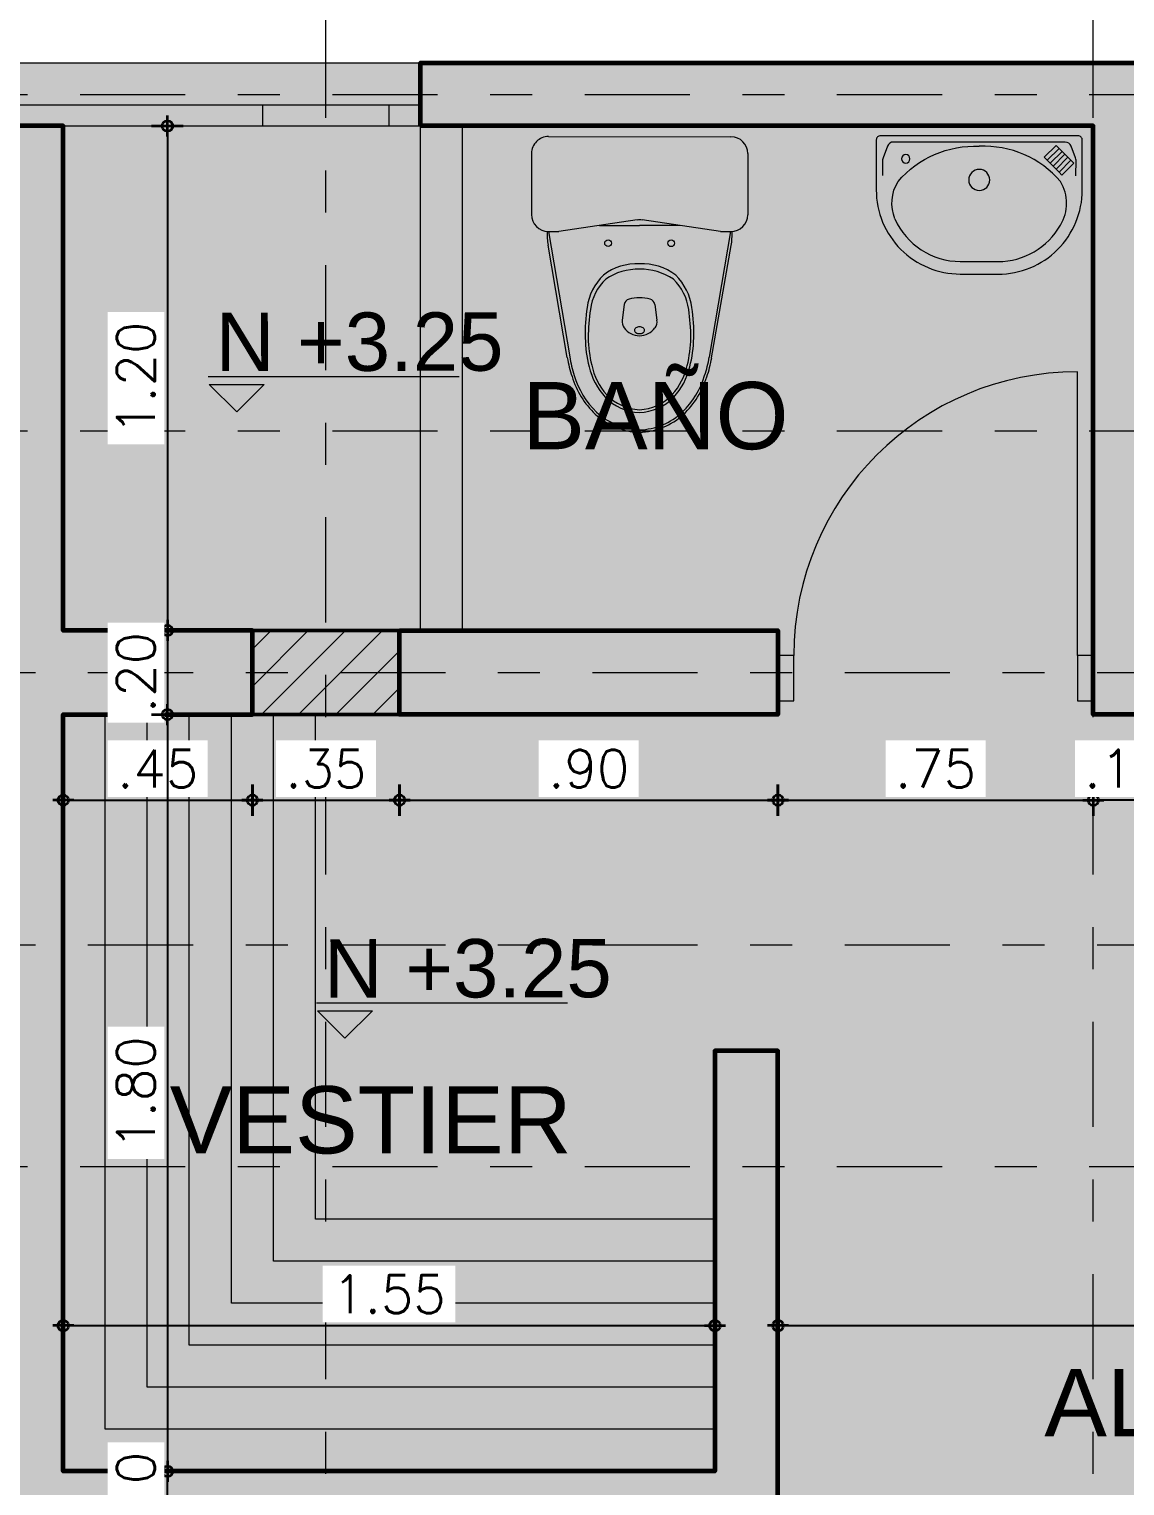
# Model space of a CAD drawing. Header units: metres. Extents: x -50 to 76, y -61 to 14.
# Drawn here: x 23.424 to 26.03, y 3.315 to 6.78 of the extents above; entities that cross this region are included whole.
import ezdxf

# ---------------------------------------------------------------- set-up
doc = ezdxf.new("R2010")
doc.units = ezdxf.units.M
doc.header["$MEASUREMENT"] = 0
for name, pattern in [('CENTER', [2, 1.25, -0.25, 0.25, -0.25]), ('CENTERX2', [4, 2.5, -0.5, 0.5, -0.5]), ('DASHDOT2', [0.5, 0.25, -0.125, 0, -0.125])]:
    doc.linetypes.add(name, pattern=pattern)
for name, color, linetype, lineweight in [('1 AREAS', 65, 'Continuous', 50), ('1 AREAS HACH', 250, 'Continuous', 9), ('1 CLOSETS', 71, 'Continuous', 18), ('1 COLUMNAS', 1, 'Continuous', 50), ('1 MUEBLES', 46, 'Continuous', 18), ('1 MUROS', 255, 'Continuous', 60), ('1 NIVELES', 145, 'Continuous', 18), ('1 PUERTAS', 251, 'Continuous', 18), ('1 RELLENO COLUMNAS', 225, 'Continuous', 18), ('1 TEXTOS', 4, 'Continuous', 20), ('1 VENTANAS', 2, 'Continuous', 18), ('COTAS', 251, 'Continuous', 35), ('EJES', 251, 'CENTERX2', 0), ('Nuevo_Puertas ARCHICAD_Pluma_Nº__27', 7, 'Continuous', 35), ('sanitarios', 191, 'Continuous', 15), ('TEXTOS', 4, 'Continuous', 25)]:
    doc.layers.add(name, color=color, linetype=linetype, lineweight=lineweight)
doc.layers.add('Nuevo_Puertas ARCHICAD_Pluma_Nº__23', color=7, linetype='Continuous', lineweight=20, true_color=0xff6600)
doc.layers.add('Nuevo_Puertas ARCHICAD_Pluma_Nº__3', color=7, linetype='Continuous', lineweight=18, true_color=0xff6600)
doc.layers.add('TEXTO', color=7, linetype='Continuous')
doc.styles.add('cotas', font='romans.shx')
doc.styles.add('Estilo_Generado_1', font='arial.ttf')
doc.styles.add('LEROY', font='arial.ttf')
doc.dimstyles.new('COT-50', dxfattribs={"dimscale": 0.5, "dimtxt": 0.18, "dimasz": 0.05, "dimexe": 0.08, "dimexo": 0.1, "dimgap": 0.06, "dimtad": 1, "dimzin": 4, "dimdsep": 46, "dimtxsty": 'cotas', "dimblk1": 'COTA', "dimblk2": 'COTA', "dimsah": 1, "dimcen": 0.09, "dimse1": 1, "dimse2": 1, "dimclrd": 256, "dimclre": 253, "dimclrt": 14, "dimadec": 0, "dimazin": 0, "dimtfac": 1, "dimtix": 1, "dimtmove": 0, "dimatfit": 3, "dimldrblk": 'COTA', "dimfxl": 1, "dimtfill": 1, "dimtfillclr": 256, "dimtolj": 1, "dimtzin": 12, "dimarcsym": 0})

# ---------------------------------------------------------------- blocks, each defined once
blk = doc.blocks.new('Puerta 23_2')
at = {"layer": 'Nuevo_Puertas ARCHICAD_Pluma_Nº__23', "color": 30, "linetype": 'Continuous', "lineweight": 20, "true_color": 0xff6600}
for p, q in [((-0.36, 0), (-0.4, 0)), ((-0.4, 0), (-0.4, -0.115)), ((-0.36, -0.115), (-0.36, 0)), ((0.4, 0), (0.36, 0)), ((0.36, 0), (0.36, -0.115)), ((0.4, -0.115), (0.4, 0)), ((-0.4, -0.115), (-0.36, -0.115)), ((0.36, -0.115), (0.4, -0.115))]:
    blk.add_line(p, q, dxfattribs=at)
at = {"layer": 'Nuevo_Puertas ARCHICAD_Pluma_Nº__27', "color": 7, "linetype": 'Continuous', "lineweight": 35}
for p, q in [((-0.4, 0), (-0.4, -0.115)), ((-0.4, 0), (-0.4, -0.115)), ((0.4, 0), (0.4, -0.115)), ((0.4, 0), (0.4, -0.115)), ((-0.4, -0.115), (-0.4, -0.15)), ((0.4, -0.115), (0.4, -0.15))]:
    blk.add_line(p, q, dxfattribs=at)
at = {"layer": 'Nuevo_Puertas ARCHICAD_Pluma_Nº__3', "color": 30, "linetype": 'Continuous', "lineweight": 18, "true_color": 0xff6600}
blk.add_line((0.36, 0), (0.36, 0.72), dxfattribs=at)
blk.add_arc((0.36, 0), 0.72, 90, 180, dxfattribs=at)
blk = doc.blocks.new('1p-toppiece')
at = {"layer": 'sanitarios'}
for p, q in [((-0.0465, 0.2599), (-0.1921, 0.2599)), ((-0.5324, 0.1743), (-0.2653, 0.2204)), ((-0.2321, 0.219), (-0.5307, 0.1685)), ((-0.2321, 0.2199), (-0.2321, 0.1949)), ((-0.0065, 0.2199), (-0.0065, -0.2145)), ((-0.2048, 0.0084), (-0.2321, 0.1949)), ((-0.218, 0.0984), (-0.218, 0.0026)), ((-0.4056, 0.0389), (-0.4432, 0.044)), ((-0.218, -0.0931), (-0.218, 0.0026)), ((-0.4056, -0.0337), (-0.4432, -0.0388)), ((-0.2321, -0.1895), (-0.2048, -0.0032)), ((-0.5324, -0.1691), (-0.2653, -0.2152)), ((-0.2321, -0.2138), (-0.5307, -0.1633)), ((-0.2321, -0.1895), (-0.2321, -0.2145)), ((-0.0465, -0.2545), (-0.1921, -0.2545))]:
    blk.add_line(p, q, dxfattribs=at)
blk.add_lwpolyline([(-0.467, -0.0094, 0.139005), (-0.4641, -0.0086, 0.107089), (-0.4613, -0.0059, 0.080212), (-0.4596, -0.0022, 0.06796), (-0.4589, 0.0026, 0.06796), (-0.4596, 0.0074, 0.080212), (-0.4613, 0.0111, 0.107089), (-0.4641, 0.0138, 0.139005), (-0.467, 0.0146, 0.139005), (-0.4699, 0.0138, 0.107089), (-0.4727, 0.0111, 0.080212), (-0.4744, 0.0074, 0.06796), (-0.4751, 0.0026, 0.06796), (-0.4744, -0.0022, 0.080212), (-0.4727, -0.0059, 0.107089), (-0.4699, -0.0086, 0.139005)], format="xyb", close=True, dxfattribs=at)
for centre in [(-0.26, 0.0776), (-0.26, -0.0724)]:
    blk.add_circle(centre, 0.008, dxfattribs=at)
for centre, radius, start, end in [((-0.1921, 0.2199), 0.04, 90, 180), ((-0.0465, 0.2199), 0.04, 0, 90), ((-0.2398, 0.0726), 0.15, 87.0389, 99.7929), ((-0.4821, -0.1173), 0.2959, 99.7929, 108.8085), ((-0.5176, -0.0341), 0.2058, 106.927, 136.493), ((-0.5178, -0.0338), 0.1997, 106.5054, 136.1127), ((-0.4821, -0.1197), 0.2923, 99.5848, 108.4322), ((-0.5453, -0.0037), 0.1648, 137.5273, 177.8064), ((-0.5449, -0.0037), 0.1593, 137.1746, 177.7477), ((-0.5194, -0.0311), 0.157, 102.7254, 132.8308), ((-0.5197, -0.0304), 0.1497, 101.8667, 132.1155), ((-0.4817, -0.1477), 0.2793, 90.6669, 104.9929), ((-0.4817, -0.1562), 0.2808, 90.6819, 104.1933), ((-0.4744, -0.2966), 0.4284, 81.7587, 91.4179), ((-0.4878, -0.3624), 0.487, 81.705, 89.6761), ((-0.434, -0.0023), 0.1229, 44.007, 82.2929), ((-0.4307, -0.0038), 0.1323, 44.3018, 82.295), ((-0.5415, -0.0033), 0.1217, 134.1142, 177.24), ((-0.5408, -0.0032), 0.1154, 133.4423, 177.1285), ((-0.46, 0.0059), 0.1381, 358.6352, 34.0042), ((-0.4407, 0.0084), 0.1319, 357.4666, 37.446), ((-0.4344, 0.0026), 0.0456, 126.1832, 180), ((-0.4465, 0.0192), 0.025, 82.2348, 126.1832), ((-0.4076, 0.024), 0.015, 13.7696, 82.2348), ((-0.5453, 0.0089), 0.1648, 182.1936, 222.4727), ((-0.5449, 0.0088), 0.1593, 182.2523, 222.8254), ((-0.5415, 0.0084), 0.1217, 182.76, 225.8858), ((-0.5408, 0.0084), 0.1154, 182.8715, 226.5577), ((-0.4344, 0.0026), 0.0456, 180, 233.8168), ((-0.4951, 0.0026), 0.1051, 0, 13.7696), ((-0.4951, 0.0026), 0.1051, 346.2304, 0), ((-0.46, -0.0007), 0.1381, 325.9958, 1.3648), ((-0.4407, -0.0032), 0.1319, 322.554, 2.5334), ((-0.2444, 0.0026), 0.04, 351.6776, 8.3142), ((-0.4465, -0.0141), 0.025, 233.8168, 277.7652), ((-0.4076, -0.0189), 0.015, 277.7652, 346.2304), ((-0.5176, 0.0393), 0.2058, 223.507, 253.073), ((-0.5178, 0.039), 0.1997, 223.8873, 253.4946), ((-0.5194, 0.0362), 0.157, 227.1692, 257.2746), ((-0.5197, 0.0356), 0.1497, 227.8845, 258.1333), ((-0.434, 0.0075), 0.1229, 277.7071, 315.993), ((-0.4307, 0.009), 0.1323, 277.705, 315.6982), ((-0.4817, 0.1528), 0.2793, 255.0071, 269.3331), ((-0.4817, 0.1613), 0.2808, 255.8067, 269.3181), ((-0.4878, 0.3675), 0.487, 270.3239, 278.295), ((-0.4744, 0.3018), 0.4284, 268.5821, 278.2413), ((-0.4821, 0.1224), 0.2959, 251.1915, 260.2071), ((-0.4821, 0.1249), 0.2923, 251.5678, 260.4152), ((-0.2398, -0.0674), 0.15, 260.2071, 272.966), ((-0.1921, -0.2145), 0.04, 180, 270), ((-0.0465, -0.2145), 0.04, 270, 360)]:
    blk.add_arc(centre, radius, start, end, dxfattribs=at)
at = {"layer": 'TEXTO'}
blk.add_line((-0.485, 0.0026), (-0.485, 0.0026), dxfattribs=at)
blk.add_line((-0.485, 0.0026), (-0.485, 0.0026), dxfattribs=at)
blk.add_line((-0.485, 0.0026), (-0.485, 0.0026), dxfattribs=at)
blk.add_line((-0.485, 0.0026), (-0.485, 0.0026), dxfattribs=at)
blk.add_line((-0.485, 0.0026), (-0.485, 0.0026), dxfattribs=at)
blk.add_line((-0.485, 0.0026), (-0.485, 0.0026), dxfattribs=at)
blk.add_line((-0.485, 0.0026), (-0.485, 0.0026), dxfattribs=at)
blk.add_line((-0.485, 0.0026), (-0.485, 0.0026), dxfattribs=at)
blk = doc.blocks.new('0D42D')
blk.add_lwpolyline([(0, -0.235), (0, 0.235, -0.414214), (0.01, 0.245), (0.129, 0.245, -0.414214), (0.329, 0.045), (0.329, -0.045, -0.414214), (0.129, -0.245), (0.01, -0.245, -0.414214)], format="xyb", close=True)
for points in [[(0.095, -0.23), (0.0578, -0.23, -0.091972), (0.0524, -0.229), (0.0246, -0.2183, -0.310416), (0.015, -0.2043), (0.015, 0.2043, -0.310416), (0.0246, 0.2183), (0.0524, 0.229, -0.091972), (0.0578, 0.23), (0.095, 0.23)], [(0.198, 0.2004, 0.236842), (0.1087, 0.1932, 0.231608), (0.025, 0)], [(0.198, 0.2004, -0.296459), (0.299, 0.045), (0.299, -0.045, -0.270992), (0.2123, -0.1932, -0.270992)], [(0.2123, -0.1932, -0.27968), (0.1087, -0.1932, -0.231608), (0.025, 0)]]:
    blk.add_lwpolyline(points, format="xyb")
for points in [[(0.0226, -0.1825), (0.0509, -0.1542), (0.058, -0.1613), (0.0297, -0.1896)], [(0.0297, -0.1896), (0.058, -0.1613), (0.065, -0.1684), (0.0368, -0.1967)], [(0.0368, -0.1967), (0.065, -0.1684), (0.0721, -0.1755), (0.0438, -0.2037)], [(0.0438, -0.2037), (0.0721, -0.1755), (0.0792, -0.1825), (0.0509, -0.2108)], [(0.0509, -0.2108), (0.0792, -0.1825), (0.0863, -0.1896), (0.058, -0.2179)], [(0.058, -0.2179), (0.0863, -0.1896), (0.0933, -0.1967), (0.065, -0.2249)]]:
    blk.add_lwpolyline(points, close=True)
for centre, radius in [((0.055, 0.175), 0.01), ((0.105, 0), 0.025)]:
    blk.add_circle(centre, radius)
blk = doc.blocks.new('COTA')
for p, q in [((0, 1.5), (0, -1.5)), ((-1, 0), (1, 0))]:
    blk.add_line(p, q)
blk.add_circle((0, 0), 0.5)
blk = doc.blocks.new('*D372')
at = {"layer": 'COTAS', "lineweight": -2, "transparency": 16777216}
blk.add_line((19.9304, 7.1142), (38.9804, 7.1142), dxfattribs=at)
at = {"layer": 'Defpoints', "color": 0, "transparency": 16777216}
for p in [(39.0054, 7.1142), (19.9054, 4.75), (39.0054, 4.55)]:
    blk.add_point(p, dxfattribs=at)
at = {"layer": 'COTAS', "lineweight": -2, "transparency": 16777216, "xscale": 0.025, "yscale": 0.025, "zscale": 0.025, "rotation": 180}
blk.add_blockref('COTA', (19.9054, 7.1142), dxfattribs=at)
at = {"layer": 'COTAS', "lineweight": -2, "transparency": 16777216, "xscale": 0.025, "yscale": 0.025, "zscale": 0.025}
blk.add_blockref('COTA', (39.0054, 7.1142), dxfattribs=at)
at = {"layer": 'COTAS', "color": 14, "transparency": 16777216, "insert": (29.4554, 7.1892), "char_height": 0.09, "attachment_point": 5, "style": 'cotas', "bg_fill": 3, "box_fill_scale": 1.25, "bg_fill_color": 256, "bg_fill_true_color": 13158600, "bg_fill_transparency": 0}
blk.add_mtext('\\A1;19.10', dxfattribs=at)
blk = doc.blocks.new('*D403')
at = {"layer": 'COTAS', "lineweight": -2, "transparency": 16777216}
blk.add_line((22.4804, 6.9039), (24.3304, 6.9039), dxfattribs=at)
at = {"layer": 'Defpoints', "color": 0, "transparency": 16777216}
for p in [(24.3554, 6.9039), (22.4554, 6.7), (24.3554, 6.7)]:
    blk.add_point(p, dxfattribs=at)
at = {"layer": 'COTAS', "lineweight": -2, "transparency": 16777216, "xscale": 0.025, "yscale": 0.025, "zscale": 0.025, "rotation": 180}
blk.add_blockref('COTA', (22.4554, 6.9039), dxfattribs=at)
at = {"layer": 'COTAS', "lineweight": -2, "transparency": 16777216, "xscale": 0.025, "yscale": 0.025, "zscale": 0.025}
blk.add_blockref('COTA', (24.3554, 6.9039), dxfattribs=at)
at = {"layer": 'COTAS', "color": 14, "transparency": 16777216, "insert": (23.4054, 6.9789), "char_height": 0.09, "attachment_point": 5, "style": 'cotas', "bg_fill": 3, "box_fill_scale": 1.25, "bg_fill_color": 256, "bg_fill_true_color": 13158600, "bg_fill_transparency": 0}
blk.add_mtext('\\A1;1.90', dxfattribs=at)
blk = doc.blocks.new('*D404')
at = {"layer": 'COTAS', "lineweight": -2, "transparency": 16777216}
blk.add_line((24.3804, 6.9039), (26.0804, 6.9039), dxfattribs=at)
at = {"layer": 'Defpoints', "color": 0, "transparency": 16777216}
for p in [(26.1054, 6.9039), (24.3554, 6.7), (26.1054, 6.7)]:
    blk.add_point(p, dxfattribs=at)
at = {"layer": 'COTAS', "lineweight": -2, "transparency": 16777216, "xscale": 0.025, "yscale": 0.025, "zscale": 0.025, "rotation": 180}
blk.add_blockref('COTA', (24.3554, 6.9039), dxfattribs=at)
at = {"layer": 'COTAS', "lineweight": -2, "transparency": 16777216, "xscale": 0.025, "yscale": 0.025, "zscale": 0.025}
blk.add_blockref('COTA', (26.1054, 6.9039), dxfattribs=at)
at = {"layer": 'COTAS', "color": 14, "transparency": 16777216, "insert": (25.2304, 6.9789), "char_height": 0.09, "attachment_point": 5, "style": 'cotas', "bg_fill": 3, "box_fill_scale": 1.25, "bg_fill_color": 256, "bg_fill_true_color": 13158600, "bg_fill_transparency": 0}
blk.add_mtext('\\A1;1.75', dxfattribs=at)
blk = doc.blocks.new('*D409')
at = {"layer": 'COTAS', "lineweight": -2, "transparency": 16777216}
blk.add_line((23.5304, 4.9464), (23.9304, 4.9464), dxfattribs=at)
at = {"layer": 'Defpoints', "color": 0, "transparency": 16777216}
for p in [(23.5054, 5.15), (23.9554, 5.15), (23.9554, 4.9464)]:
    blk.add_point(p, dxfattribs=at)
at = {"layer": 'COTAS', "lineweight": -2, "transparency": 16777216, "xscale": 0.025, "yscale": 0.025, "zscale": 0.025, "rotation": 180}
blk.add_blockref('COTA', (23.5054, 4.9464), dxfattribs=at)
at = {"layer": 'COTAS', "lineweight": -2, "transparency": 16777216, "xscale": 0.025, "yscale": 0.025, "zscale": 0.025}
blk.add_blockref('COTA', (23.9554, 4.9464), dxfattribs=at)
at = {"layer": 'COTAS', "color": 14, "transparency": 16777216, "insert": (23.7304, 5.0214), "char_height": 0.09, "attachment_point": 5, "style": 'cotas', "bg_fill": 3, "box_fill_scale": 1.25, "bg_fill_color": 256, "bg_fill_true_color": 13158600, "bg_fill_transparency": 0}
blk.add_mtext('\\A1;.45', dxfattribs=at)
blk = doc.blocks.new('*D425')
at = {"layer": 'COTAS', "lineweight": -2, "transparency": 16777216}
blk.add_line((23.9804, 4.9464), (24.2804, 4.9464), dxfattribs=at)
at = {"layer": 'Defpoints', "color": 0, "transparency": 16777216}
for p in [(23.9554, 5.15), (24.3054, 5.15), (24.3054, 4.9464)]:
    blk.add_point(p, dxfattribs=at)
at = {"layer": 'COTAS', "lineweight": -2, "transparency": 16777216, "xscale": 0.025, "yscale": 0.025, "zscale": 0.025, "rotation": 180}
blk.add_blockref('COTA', (23.9554, 4.9464), dxfattribs=at)
at = {"layer": 'COTAS', "lineweight": -2, "transparency": 16777216, "xscale": 0.025, "yscale": 0.025, "zscale": 0.025}
blk.add_blockref('COTA', (24.3054, 4.9464), dxfattribs=at)
at = {"layer": 'COTAS', "color": 14, "transparency": 16777216, "insert": (24.1304, 5.0214), "char_height": 0.09, "attachment_point": 5, "style": 'cotas', "bg_fill": 3, "box_fill_scale": 1.25, "bg_fill_color": 256, "bg_fill_true_color": 13158600, "bg_fill_transparency": 0}
blk.add_mtext('\\A1;.35', dxfattribs=at)
blk = doc.blocks.new('*D426')
at = {"layer": 'COTAS', "lineweight": -2, "transparency": 16777216}
blk.add_line((24.3304, 4.9464), (25.1804, 4.9464), dxfattribs=at)
at = {"layer": 'Defpoints', "color": 0, "transparency": 16777216}
for p in [(24.3054, 5.15), (25.2054, 5.15), (25.2054, 4.9464)]:
    blk.add_point(p, dxfattribs=at)
at = {"layer": 'COTAS', "lineweight": -2, "transparency": 16777216, "xscale": 0.025, "yscale": 0.025, "zscale": 0.025, "rotation": 180}
blk.add_blockref('COTA', (24.3054, 4.9464), dxfattribs=at)
at = {"layer": 'COTAS', "lineweight": -2, "transparency": 16777216, "xscale": 0.025, "yscale": 0.025, "zscale": 0.025}
blk.add_blockref('COTA', (25.2054, 4.9464), dxfattribs=at)
at = {"layer": 'COTAS', "color": 14, "transparency": 16777216, "insert": (24.7554, 5.0214), "char_height": 0.09, "attachment_point": 5, "style": 'cotas', "bg_fill": 3, "box_fill_scale": 1.25, "bg_fill_color": 256, "bg_fill_true_color": 13158600, "bg_fill_transparency": 0}
blk.add_mtext('\\A1;.90', dxfattribs=at)
blk = doc.blocks.new('*D427')
at = {"layer": 'COTAS', "lineweight": -2, "transparency": 16777216}
blk.add_line((25.2304, 4.9464), (25.9304, 4.9464), dxfattribs=at)
at = {"layer": 'Defpoints', "color": 0, "transparency": 16777216}
for p in [(25.2054, 5.15), (25.9554, 5.15), (25.9554, 4.9464)]:
    blk.add_point(p, dxfattribs=at)
at = {"layer": 'COTAS', "lineweight": -2, "transparency": 16777216, "xscale": 0.025, "yscale": 0.025, "zscale": 0.025, "rotation": 180}
blk.add_blockref('COTA', (25.2054, 4.9464), dxfattribs=at)
at = {"layer": 'COTAS', "lineweight": -2, "transparency": 16777216, "xscale": 0.025, "yscale": 0.025, "zscale": 0.025}
blk.add_blockref('COTA', (25.9554, 4.9464), dxfattribs=at)
at = {"layer": 'COTAS', "color": 14, "transparency": 16777216, "insert": (25.5804, 5.0214), "char_height": 0.09, "attachment_point": 5, "style": 'cotas', "bg_fill": 3, "box_fill_scale": 1.25, "bg_fill_color": 256, "bg_fill_true_color": 13158600, "bg_fill_transparency": 0}
blk.add_mtext('\\A1;.75', dxfattribs=at)
blk = doc.blocks.new('*D428')
at = {"layer": 'COTAS', "lineweight": -2, "transparency": 16777216}
blk.add_line((26.1054, 4.9464), (25.9554, 4.9464), dxfattribs=at)
at = {"layer": 'Defpoints', "color": 0, "transparency": 16777216}
for p in [(25.9554, 5.15), (26.1054, 5.15)]:
    blk.add_point(p, dxfattribs=at)
at = {"layer": 'COTAS', "color": 14, "transparency": 16777216, "insert": (26.0304, 5.0214), "char_height": 0.09, "attachment_point": 5, "style": 'cotas', "bg_fill": 3, "box_fill_scale": 1.25, "bg_fill_color": 256, "bg_fill_true_color": 13158600, "bg_fill_transparency": 0}
blk.add_mtext('\\A1;.15', dxfattribs=at)
at = {"layer": 'Defpoints', "color": 0, "transparency": 16777216}
blk.add_point((25.9554, 4.9464), dxfattribs=at)
blk = doc.blocks.new('*D435')
at = {"layer": 'COTAS', "lineweight": -2, "transparency": 16777216}
blk.add_line((23.5304, 3.6965), (25.0304, 3.6965), dxfattribs=at)
at = {"layer": 'Defpoints', "color": 0, "transparency": 16777216}
for p in [(25.0554, 3.6965), (23.5054, 3.35), (25.0554, 3.35)]:
    blk.add_point(p, dxfattribs=at)
at = {"layer": 'COTAS', "lineweight": -2, "transparency": 16777216, "xscale": 0.025, "yscale": 0.025, "zscale": 0.025, "rotation": 180}
blk.add_blockref('COTA', (23.5054, 3.6965), dxfattribs=at)
at = {"layer": 'COTAS', "lineweight": -2, "transparency": 16777216, "xscale": 0.025, "yscale": 0.025, "zscale": 0.025}
blk.add_blockref('COTA', (25.0554, 3.6965), dxfattribs=at)
at = {"layer": 'COTAS', "color": 14, "transparency": 16777216, "insert": (24.2804, 3.7715), "char_height": 0.09, "attachment_point": 5, "style": 'cotas', "bg_fill": 3, "box_fill_scale": 1.25, "bg_fill_color": 256, "bg_fill_true_color": 13158600, "bg_fill_transparency": 0}
blk.add_mtext('\\A1;1.55', dxfattribs=at)
blk = doc.blocks.new('*D436')
at = {"layer": 'COTAS', "lineweight": -2, "transparency": 16777216}
blk.add_line((25.2304, 3.6965), (28.1804, 3.6965), dxfattribs=at)
at = {"layer": 'Defpoints', "color": 0, "transparency": 16777216}
for p in [(28.2054, 4.75), (25.2054, 4.35), (28.2054, 3.6965)]:
    blk.add_point(p, dxfattribs=at)
at = {"layer": 'COTAS', "lineweight": -2, "transparency": 16777216, "xscale": 0.025, "yscale": 0.025, "zscale": 0.025, "rotation": 180}
blk.add_blockref('COTA', (25.2054, 3.6965), dxfattribs=at)
at = {"layer": 'COTAS', "lineweight": -2, "transparency": 16777216, "xscale": 0.025, "yscale": 0.025, "zscale": 0.025}
blk.add_blockref('COTA', (28.2054, 3.6965), dxfattribs=at)
at = {"layer": 'COTAS', "color": 14, "transparency": 16777216, "insert": (26.7054, 3.7715), "char_height": 0.09, "attachment_point": 5, "style": 'cotas', "bg_fill": 3, "box_fill_scale": 1.25, "bg_fill_color": 256, "bg_fill_true_color": 13158600, "bg_fill_transparency": 0}
blk.add_mtext('\\A1;3.00', dxfattribs=at)
blk = doc.blocks.new('*D515')
at = {"layer": 'COTAS', "lineweight": -2, "transparency": 16777216}
blk.add_line((23.7533, 6.525), (23.7533, 5.375), dxfattribs=at)
at = {"layer": 'Defpoints', "color": 0, "transparency": 16777216}
for p in [(23.5054, 6.55), (23.5054, 5.35), (23.7533, 5.35)]:
    blk.add_point(p, dxfattribs=at)
at = {"layer": 'COTAS', "lineweight": -2, "transparency": 16777216, "xscale": 0.025, "yscale": 0.025, "zscale": 0.025}
for p, rotation in [((23.7533, 6.55), 90), ((23.7533, 5.35), 270)]:
    blk.add_blockref('COTA', p, dxfattribs=dict(at, rotation=rotation))
at = {"layer": 'COTAS', "color": 14, "transparency": 16777216, "insert": (23.6783, 5.95), "char_height": 0.09, "attachment_point": 5, "rotation": 90, "style": 'cotas', "bg_fill": 3, "box_fill_scale": 1.25, "bg_fill_color": 256, "bg_fill_true_color": 13158600, "bg_fill_transparency": 0}
blk.add_mtext('\\A1;1.20', dxfattribs=at)
blk = doc.blocks.new('*D516')
at = {"layer": 'COTAS', "lineweight": -2, "transparency": 16777216}
blk.add_line((23.7533, 5.35), (23.7533, 5.15), dxfattribs=at)
at = {"layer": 'Defpoints', "color": 0, "transparency": 16777216}
for p in [(23.5054, 5.35), (23.5054, 5.15)]:
    blk.add_point(p, dxfattribs=at)
at = {"layer": 'COTAS', "color": 14, "transparency": 16777216, "insert": (23.6783, 5.25), "char_height": 0.09, "attachment_point": 5, "rotation": 90, "style": 'cotas', "bg_fill": 3, "box_fill_scale": 1.25, "bg_fill_color": 256, "bg_fill_true_color": 13158600, "bg_fill_transparency": 0}
blk.add_mtext('\\A1;.20', dxfattribs=at)
at = {"layer": 'Defpoints', "color": 0, "transparency": 16777216}
blk.add_point((23.7533, 5.15), dxfattribs=at)
blk = doc.blocks.new('*D517')
at = {"layer": 'COTAS', "lineweight": -2, "transparency": 16777216}
blk.add_line((23.7533, 5.125), (23.7533, 3.375), dxfattribs=at)
at = {"layer": 'Defpoints', "color": 0, "transparency": 16777216}
for p in [(23.5054, 5.15), (23.5054, 3.35), (23.7533, 3.35)]:
    blk.add_point(p, dxfattribs=at)
at = {"layer": 'COTAS', "lineweight": -2, "transparency": 16777216, "xscale": 0.025, "yscale": 0.025, "zscale": 0.025}
for p, rotation in [((23.7533, 5.15), 90), ((23.7533, 3.35), 270)]:
    blk.add_blockref('COTA', p, dxfattribs=dict(at, rotation=rotation))
at = {"layer": 'COTAS', "color": 14, "transparency": 16777216, "insert": (23.6783, 4.25), "char_height": 0.09, "attachment_point": 5, "rotation": 90, "style": 'cotas', "bg_fill": 3, "box_fill_scale": 1.25, "bg_fill_color": 256, "bg_fill_true_color": 13158600, "bg_fill_transparency": 0}
blk.add_mtext('\\A1;1.80', dxfattribs=at)
blk = doc.blocks.new('*D522')
at = {"layer": 'COTAS', "lineweight": -2, "transparency": 16777216}
blk.add_line((23.7533, 3.25), (23.7533, 3.35), dxfattribs=at)
at = {"layer": 'Defpoints', "color": 0, "transparency": 16777216}
for p in [(23.5054, 3.35), (23.5054, 3.25)]:
    blk.add_point(p, dxfattribs=at)
at = {"layer": 'COTAS', "color": 14, "transparency": 16777216, "insert": (23.6783, 3.3), "char_height": 0.09, "attachment_point": 5, "rotation": 90, "style": 'cotas', "bg_fill": 3, "box_fill_scale": 1.25, "bg_fill_color": 256, "bg_fill_true_color": 13158600, "bg_fill_transparency": 0}
blk.add_mtext('\\A1;.10', dxfattribs=at)
at = {"layer": 'Defpoints', "color": 0, "transparency": 16777216}
blk.add_point((23.7533, 3.35), dxfattribs=at)

msp = doc.modelspace()

# ---------------------------------------------------------------- hatches: boundary and pattern name
at = {"layer": '1 AREAS HACH'}
h = msp.add_hatch(dxfattribs=at)
h.set_pattern_fill('ANGLE', color=256)
h.set_pattern_definition([(0, (0, 0), (0, 0.275), [0.2, -0.075]), (90, (0, 0), (-0.275, 2e-17), [0.2, -0.075])])
h.paths.add_polyline_path([(28.5554, 2.55), (28.3554, 2.55), (28.3554, 4.75), (28.5554, 4.75), (28.5554, 5.9), (28.2054, 5.9), (28.2054, 5.45), (26.1054, 5.45), (26.1054, 6.7), (21.8054, 6.7), (21.8054, 4.3), (20.2054, 4.3), (20.2054, 4.75), (19.9054, 4.75), (19.9054, -0.15), (22.8054, -0.15), (22.8054, -2.9), (22.9554, -2.9), (26.3554, -2.9), (26.3554, -4.1), (26.9054, -4.1), (26.9054, -4.5), (27.1554, -4.5), (28.8554, -4.5), (28.8554, -5.3), (29.2554, -5.3), (29.2554, -3.95), (29.2054, -3.95), (29.2054, -0.15), (34.2054, -0.15), (34.2054, -5.3), (34.3554, -5.3), (34.3554, -6.8), (39.7054, -6.8), (39.7054, 0.15), (38.4054, 0.15), (38.4054, 2.15), (39.0054, 2.15), (39.0054, 4.55), (38.7054, 4.55), (38.7054, 4.25), (33.1254, 4.25), (33.1254, 4.55), (32.7554, 4.55), (32.7554, 1.4), (28.5554, 1.4)])
at = {"layer": '1 RELLENO COLUMNAS'}
h = msp.add_hatch(dxfattribs=at)
h.set_pattern_fill('ANSI31', color=256, scale=0.5)
h.paths.add_polyline_path([(19.9054, 3.55), (20.2054, 3.55), (20.2054, 4.75), (19.9054, 4.75)])
h.paths.add_polyline_path([(20.3554, 1.25), (20.3554, 1.6), (19.9054, 1.6027), (19.9054, 1.25)])
h.paths.add_polyline_path([(24.3054, 1.25), (24.3054, 1.5), (23.9554, 1.5), (23.9554, 1.25)])
h.paths.add_polyline_path([(23.9554, 5.15), (24.3054, 5.15), (24.3054, 5.35), (23.9554, 5.35)])
h.paths.add_polyline_path([(22.8054, -2.901), (23.1054, -2.901), (23.1054, -2.601), (22.8054, -2.601)])
h.paths.add_polyline_path([(22.8054, -4.5), (22.9554, -4.5), (22.9554, -4.2), (22.8054, -4.2)])
h.paths.add_polyline_path([(27.3554, -4.1), (26.9054, -4.1), (26.9054, -4.5), (27.3554, -4.5)])
h.paths.add_polyline_path([(27.1554, -2.1), (26.9054, -2.1), (26.9054, -2.9), (27.1554, -2.9)])
h.paths.add_polyline_path([(29.2554, -4.5), (29.2554, -4.2), (29.2554, -3.95), (28.8554, -3.95), (28.8554, -4.1), (28.6554, -4.1), (28.6554, -4.5)])
h.paths.add_polyline_path([(28.8554, -5.3), (29.2554, -5.3), (29.2554, -4.5), (28.8554, -4.5)])
h.paths.add_polyline_path([(29.2554, -7.4), (28.8554, -7.4), (28.8554, -8.75), (29.2554, -8.75)])
h.paths.add_polyline_path([(34.2054, -5.3), (34.5054, -5.3), (34.5054, -3.95), (34.2054, -3.95)])
h.paths.add_polyline_path([(34.2054, -2.4), (34.5054, -2.4), (34.5054, 0.1389), (34.2054, 0.1389)])
h.paths.add_polyline_path([(34.2054, 1.4), (34.2054, 1.25), (34.5054, 1.25), (34.5054, 2.1), (34.2054, 2.1)])
h.paths.add_polyline_path([(33.1254, 4.55), (32.7554, 4.55), (32.7554, 3.9), (33.1254, 3.9)])
h.paths.add_polyline_path([(28.5554, 2.55), (28.2054, 2.55), (28.2054, 1.25), (28.5554, 1.25)])
h.paths.add_polyline_path([(28.5554, 5.9), (28.2054, 5.9), (28.2054, 4.75), (28.5554, 4.75)])
h.paths.add_polyline_path([(39.0054, 3.9), (39.0054, 4.55), (38.7054, 4.55), (38.7054, 3.9)])
h.paths.add_polyline_path([(38.2554, 1.25), (38.4054, 1.25), (38.4054, 2.3), (38.2554, 2.3)])
h.paths.add_polyline_path([(38.0554, -3.75), (38.4054, -3.75), (38.4054, -2.65), (38.0554, -2.65)])

# ---------------------------------------------------------------- linework, layer by layer
at = {"layer": '1 CLOSETS'}
for points in [[(25.0554, 3.45), (23.6054, 3.45), (23.6054, 5.15)], [(25.0554, 3.55), (23.7054, 3.55), (23.7054, 5.15)], [(25.0554, 3.65), (23.8054, 3.65), (23.8054, 5.15)], [(25.0554, 3.75), (23.9054, 3.75), (23.9054, 5.15)], [(25.0554, 3.85), (24.0054, 3.85), (24.0054, 5.15)], [(25.0554, 3.95), (24.1054, 3.95), (24.1054, 5.15)]]:
    msp.add_lwpolyline(points, dxfattribs=at)
at = {"layer": '1 COLUMNAS'}
msp.add_lwpolyline([(23.9554, 5.15), (23.9554, 5.35), (24.3054, 5.35), (24.3054, 5.15)], close=True, dxfattribs=at)
at = {"layer": '1 MUROS'}
for points in [[(24.3554, 6.55), (24.3554, 6.7), (26.1054, 6.7), (26.1054, 5.15), (25.9554, 5.15), (25.9554, 6.55)], [(24.3054, 1.25), (25.2054, 1.25), (25.2054, 4.35), (25.0554, 4.35), (25.0554, 3.35), (23.5054, 3.35), (23.5054, 5.15), (23.9554, 5.15), (23.9554, 5.35), (23.5054, 5.35), (23.5054, 6.55), (23.3554, 6.55), (23.3554, 2.3), (23.5054, 2.3), (23.5054, 3.25), (25.0554, 3.25), (25.0554, 1.5), (24.3054, 1.5)], [(24.3054, 5.35), (25.2054, 5.35), (25.2054, 5.15), (24.3054, 5.15)]]:
    msp.add_lwpolyline(points, close=True, dxfattribs=at)
at = {"layer": '1 NIVELES', "color": 2, "linetype": 'CENTER'}
for p, q in [((23.8503, 5.9544), (24.447, 5.9544)), ((23.9181, 5.8704), (23.8528, 5.9355)), ((23.8528, 5.9355), (23.9834, 5.9355)), ((23.9181, 5.8704), (23.9834, 5.9355)), ((24.1078, 4.464), (24.7045, 4.464)), ((24.1756, 4.3801), (24.1102, 4.4451)), ((24.1102, 4.4451), (24.2409, 4.4451)), ((24.1756, 4.3801), (24.2409, 4.4451))]:
    msp.add_line(p, q, dxfattribs=at)
at = {"layer": '1 VENTANAS'}
for p, q in [((22.4554, 6.7), (24.3554, 6.7)), ((22.4554, 6.6), (24.3554, 6.6)), ((23.9804, 6.55), (23.9804, 6.6)), ((24.2804, 6.55), (24.2804, 6.6)), ((22.4554, 6.55), (24.3554, 6.55)), ((24.3554, 5.35), (24.3554, 6.55)), ((24.4554, 5.35), (24.4554, 6.55))]:
    msp.add_line(p, q, dxfattribs=at)
at = {"layer": 'EJES', "linetype": 'DASHDOT2'}
for p, q in [((24.1304, -10.2308), (24.1304, 7.233)), ((24.1304, -10.2308), (24.1304, 7.233)), ((25.9554, -10.2308), (25.9554, 7.233)), ((18.1458, 6.625), (41.6873, 6.625)), ((18.1458, 5.825), (41.6873, 5.825)), ((18.1644, 5.25), (41.6826, 5.25)), ((18.1644, 4.6025), (41.6826, 4.6025)), ((18.1458, 4.075), (41.7549, 4.075))]:
    msp.add_line(p, q, dxfattribs=at)

# ---------------------------------------------------------------- block references
at = {"layer": '1 MUEBLES', "rotation": 89.9357714205075}
msp.add_blockref('1p-toppiece', (24.8792, 6.5312), dxfattribs=at)
at = {"layer": '1 MUEBLES', "xscale": -1, "rotation": 89.94113629160873}
msp.add_blockref('0D42D', (25.6843, 6.5267), dxfattribs=at)
at = {"layer": '1 PUERTAS', "xscale": 0.9372619673635351, "yscale": 0.9372619673635351, "zscale": 0.9372619673635351}
msp.add_blockref('Puerta 23_2', (25.5805, 5.2906), dxfattribs=at)

# ---------------------------------------------------------------- texts
at = {"layer": '1 TEXTOS', "char_height": 0.16, "attachment_point": 1, "style": 'Estilo_Generado_1'}
for s, insert in [('\\A1;{\\pql;\\fArial|b0|i0|c0|p34;BAÑO}', (24.5974, 5.9411)), ('\\A1;{\\pql;\\fArial|b0|i0|c0|p34;VESTIER}', (23.7586, 4.2661)), ('\\A1;{\\pql;\\fArial|b0|i0|c0|p34;ALCOBA 2}', (25.8388, 3.593))]:
    msp.add_mtext(s, dxfattribs=dict(at, insert=insert))
at = {"layer": 'TEXTOS', "color": 2, "style": 'LEROY'}
for p in [(23.868, 5.9671), (24.1254, 4.4768)]:
    msp.add_text('N +3.25', height=0.13885, rotation=0.0654, dxfattribs=at).set_placement(p)

# ---------------------------------------------------------------- next in the draw order: dimensions: what is measured, and where the dimension line sits
at = {"layer": 'COTAS'}
dim = msp.add_linear_dim(base=(39.0054, 7.1142), p1=(19.9054, 4.75), p2=(39.0054, 4.55), dimstyle='COT-50', dxfattribs=at)
dim.commit()
dim.dimension.update_dxf_attribs({"geometry": '*D372', "text_midpoint": (29.4554, 7.1892)})

# ---------------------------------------------------------------- next in the draw order: dimensions: what is measured, and where the dimension line sits
for base, p1, p2, picture, middle in [((24.3554, 6.9039), (22.4554, 6.7), (24.3554, 6.7), '*D403', (23.4054, 6.9789)), ((23.9554, 4.9464), (23.5054, 5.15), (23.9554, 5.15), '*D409', (23.7304, 5.0214))]:
    dim = msp.add_linear_dim(base=base, p1=p1, p2=p2, dimstyle='COT-50', dxfattribs=at)
    dim.commit()
    dim.dimension.update_dxf_attribs({"geometry": picture, "text_midpoint": middle})

# ---------------------------------------------------------------- next in the draw order: dimensions: what is measured, and where the dimension line sits
dim = msp.add_linear_dim(base=(26.1054, 6.9039), p1=(24.3554, 6.7), p2=(26.1054, 6.7), dimstyle='COT-50', dxfattribs=at)
dim.commit()
dim.dimension.update_dxf_attribs({"geometry": '*D404', "text_midpoint": (25.2304, 6.9789)})

# ---------------------------------------------------------------- next in the draw order: linework, layer by layer
at = {"layer": '1 AREAS', "lineweight": 13}
msp.add_lwpolyline([(28.8554, -4.5), (27.1554, -4.5), (26.9054, -4.5), (26.9054, -4.1), (26.3554, -4.1), (26.3554, -2.9), (22.9554, -2.9), (22.8054, -2.9), (22.8054, -0.15), (19.9054, -0.15), (19.9054, 4.75), (20.2054, 4.75), (20.2054, 4.3), (21.8054, 4.3), (21.8054, 6.7), (26.1054, 6.7), (26.1054, 5.45), (28.2054, 5.45), (28.2054, 5.9), (28.5554, 5.9)], dxfattribs=at)

# ---------------------------------------------------------------- next in the draw order: dimensions: what is measured, and where the dimension line sits
at = {"layer": 'COTAS'}
dim = msp.add_linear_dim(base=(23.7533, 5.35), p1=(23.5054, 6.55), p2=(23.5054, 5.35), angle=90, dimstyle='COT-50', dxfattribs=at)
dim.commit()
dim.dimension.update_dxf_attribs({"geometry": '*D515', "text_midpoint": (23.6783, 5.95)})
for base, p1, p2, picture, middle in [((24.3054, 4.9464), (23.9554, 5.15), (24.3054, 5.15), '*D425', (24.1304, 5.0214)), ((28.2054, 3.6965), (25.2054, 4.35), (28.2054, 4.75), '*D436', (26.7054, 3.7715)), ((25.0554, 3.6965), (23.5054, 3.35), (25.0554, 3.35), '*D435', (24.2804, 3.7715))]:
    dim = msp.add_linear_dim(base=base, p1=p1, p2=p2, dimstyle='COT-50', dxfattribs=at)
    dim.commit()
    dim.dimension.update_dxf_attribs({"geometry": picture, "text_midpoint": middle})

# ---------------------------------------------------------------- next in the draw order: dimensions: what is measured, and where the dimension line sits
dim = msp.add_linear_dim(base=(23.7533, 5.15), p1=(23.5054, 5.35), p2=(23.5054, 5.15), angle=90, dimstyle='COT-50', dxfattribs=at)
dim.commit()
dim.dimension.update_dxf_attribs({"geometry": '*D516', "text_midpoint": (23.6783, 5.25)})
dim = msp.add_linear_dim(base=(25.2054, 4.9464), p1=(24.3054, 5.15), p2=(25.2054, 5.15), dimstyle='COT-50', dxfattribs=at)
dim.commit()
dim.dimension.update_dxf_attribs({"geometry": '*D426', "text_midpoint": (24.7554, 5.0214)})

# ---------------------------------------------------------------- next in the draw order: dimensions: what is measured, and where the dimension line sits
dim = msp.add_linear_dim(base=(23.7533, 3.35), p1=(23.5054, 5.15), p2=(23.5054, 3.35), angle=90, dimstyle='COT-50', dxfattribs=at)
dim.commit()
dim.dimension.update_dxf_attribs({"geometry": '*D517', "text_midpoint": (23.6783, 4.25)})
dim = msp.add_linear_dim(base=(25.9554, 4.9464), p1=(25.2054, 5.15), p2=(25.9554, 5.15), dimstyle='COT-50', dxfattribs=at)
dim.commit()
dim.dimension.update_dxf_attribs({"geometry": '*D427', "text_midpoint": (25.5804, 5.0214)})

# ---------------------------------------------------------------- next in the draw order: dimensions: what is measured, and where the dimension line sits
dim = msp.add_linear_dim(base=(25.9554, 4.9464), p1=(26.1054, 5.15), p2=(25.9554, 5.15), dimstyle='COT-50', dxfattribs=at)
dim.commit()
dim.dimension.update_dxf_attribs({"geometry": '*D428', "text_midpoint": (26.0304, 5.0214)})
dim = msp.add_linear_dim(base=(23.7533, 3.35), p1=(23.5054, 3.25), p2=(23.5054, 3.35), angle=90, dimstyle='COT-50', dxfattribs=at)
dim.commit()
dim.dimension.update_dxf_attribs({"geometry": '*D522', "text_midpoint": (23.6783, 3.3)})

doc.saveas('drawing.dxf')
